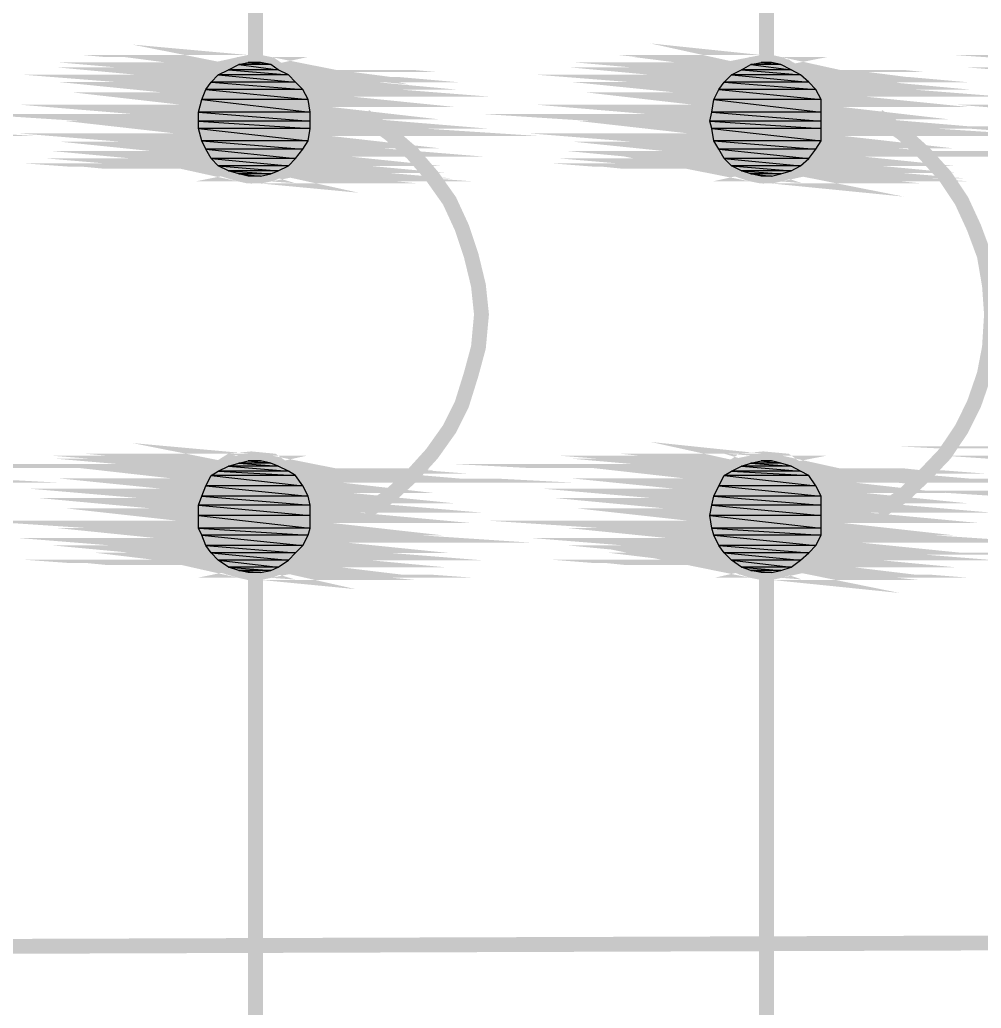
# Model space of a CAD drawing. Header units: millimetres. Extents: x 6 to 291, y 33 to 187.
# Drawn here: x 143.61 to 160.04, y 78.84 to 95.73 of the extents above; entities that cross this region are included whole.
import ezdxf

# ---------------------------------------------------------------- set-up
doc = ezdxf.new("R2010")
doc.units = ezdxf.units.MM
doc.layers.add('H', color=251, linetype='Continuous')
doc.layers.add('P', color=255, linetype='Continuous')

msp = doc.modelspace()

# ---------------------------------------------------------------- hatches: boundary and pattern name
at = {"layer": 'H', "linetype": 'Continuous'}
for points in [[(147.179, 94.88), (147.355, 94.968), (147.902, 94.968), (148.026, 94.88), (147.179, 94.88)], [(147.355, 94.968), (147.514, 95.003), (147.726, 95.003), (147.902, 94.968), (147.355, 94.968)], [(155.945, 94.88), (156.104, 94.968), (156.616, 94.968), (156.792, 94.88), (155.945, 94.88)], [(156.104, 94.968), (156.281, 95.003), (156.457, 95.003), (156.616, 94.968), (156.104, 94.968)], [(146.879, 94.668), (147.003, 94.791), (148.202, 94.791), (148.325, 94.668), (146.879, 94.668)], [(147.003, 94.791), (147.179, 94.88), (148.026, 94.88), (148.202, 94.791), (147.003, 94.791)], [(155.646, 94.668), (155.769, 94.791), (156.951, 94.791), (157.092, 94.668), (155.646, 94.668)], [(155.769, 94.791), (155.945, 94.88), (156.792, 94.88), (156.951, 94.791), (155.769, 94.791)], [(146.791, 94.544), (146.879, 94.668), (148.325, 94.668), (148.449, 94.544), (146.791, 94.544)], [(155.557, 94.544), (155.646, 94.668), (157.092, 94.668), (157.215, 94.544), (155.557, 94.544)], [(146.72, 94.368), (146.791, 94.544), (148.449, 94.544), (148.537, 94.368), (146.72, 94.368)], [(155.469, 94.368), (155.557, 94.544), (157.215, 94.544), (157.304, 94.368), (155.469, 94.368)], [(146.667, 94.156), (146.72, 94.368), (148.537, 94.368), (148.572, 94.156), (146.667, 94.156)], [(155.434, 94.156), (155.469, 94.368), (157.304, 94.368), (157.304, 94.156), (155.434, 94.156)], [(146.667, 93.998), (146.667, 94.156), (148.572, 94.156), (148.572, 93.998), (146.667, 93.998)], [(155.399, 93.998), (155.434, 94.156), (157.304, 94.156), (157.304, 93.998), (155.399, 93.998)], [(146.667, 93.874), (146.667, 93.998), (148.572, 93.998), (148.572, 93.874), (146.667, 93.874)], [(155.434, 93.874), (155.399, 93.998), (157.304, 93.998), (157.304, 93.874), (155.434, 93.874)], [(146.72, 93.663), (146.667, 93.874), (148.572, 93.874), (148.537, 93.663), (146.72, 93.663)], [(155.469, 93.663), (155.434, 93.874), (157.304, 93.874), (157.304, 93.663), (155.469, 93.663)], [(146.791, 93.521), (146.72, 93.663), (148.537, 93.663), (148.449, 93.521), (146.791, 93.521)], [(155.557, 93.521), (155.469, 93.663), (157.304, 93.663), (157.215, 93.521), (155.557, 93.521)], [(146.879, 93.363), (146.791, 93.521), (148.449, 93.521), (148.325, 93.363), (146.879, 93.363)], [(155.646, 93.363), (155.557, 93.521), (157.215, 93.521), (157.092, 93.363), (155.646, 93.363)], [(147.003, 93.239), (146.879, 93.363), (148.325, 93.363), (148.202, 93.239), (147.003, 93.239)], [(147.179, 93.151), (147.003, 93.239), (148.202, 93.239), (148.026, 93.151), (147.179, 93.151)], [(155.769, 93.239), (155.646, 93.363), (157.092, 93.363), (156.951, 93.239), (155.769, 93.239)], [(155.945, 93.151), (155.769, 93.239), (156.951, 93.239), (156.792, 93.151), (155.945, 93.151)], [(147.355, 93.098), (147.179, 93.151), (148.026, 93.151), (147.902, 93.098), (147.355, 93.098)], [(147.514, 93.063), (147.355, 93.098), (147.902, 93.098), (147.726, 93.063), (147.514, 93.063)], [(156.104, 93.098), (155.945, 93.151), (156.792, 93.151), (156.616, 93.098), (156.104, 93.098)], [(156.281, 93.063), (156.104, 93.098), (156.616, 93.098), (156.457, 93.063), (156.281, 93.063)], [(147.355, 88.159), (147.514, 88.194), (147.726, 88.194), (147.902, 88.159), (147.355, 88.159)], [(156.104, 88.159), (156.281, 88.194), (156.457, 88.194), (156.616, 88.159), (156.104, 88.159)], [(146.879, 87.948), (147.003, 88.018), (148.202, 88.018), (148.325, 87.948), (146.879, 87.948)], [(147.003, 88.018), (147.179, 88.106), (148.026, 88.106), (148.202, 88.018), (147.003, 88.018)], [(147.179, 88.106), (147.355, 88.159), (147.902, 88.159), (148.026, 88.106), (147.179, 88.106)], [(155.646, 87.948), (155.769, 88.018), (156.951, 88.018), (157.092, 87.948), (155.646, 87.948)], [(155.769, 88.018), (155.945, 88.106), (156.792, 88.106), (156.951, 88.018), (155.769, 88.018)], [(155.945, 88.106), (156.104, 88.159), (156.616, 88.159), (156.792, 88.106), (155.945, 88.106)], [(146.791, 87.771), (146.879, 87.948), (148.325, 87.948), (148.449, 87.771), (146.791, 87.771)], [(155.557, 87.771), (155.646, 87.948), (157.092, 87.948), (157.215, 87.771), (155.557, 87.771)], [(146.72, 87.595), (146.791, 87.771), (148.449, 87.771), (148.537, 87.595), (146.72, 87.595)], [(155.469, 87.595), (155.557, 87.771), (157.215, 87.771), (157.304, 87.595), (155.469, 87.595)], [(146.667, 87.436), (146.72, 87.595), (148.537, 87.595), (148.572, 87.436), (146.667, 87.436)], [(155.434, 87.436), (155.469, 87.595), (157.304, 87.595), (157.304, 87.436), (155.434, 87.436)], [(146.667, 87.26), (146.667, 87.436), (148.572, 87.436), (148.572, 87.26), (146.667, 87.26)], [(155.399, 87.26), (155.434, 87.436), (157.304, 87.436), (157.304, 87.26), (155.399, 87.26)], [(146.667, 87.048), (146.667, 87.26), (148.572, 87.26), (148.572, 87.048), (146.667, 87.048)], [(155.434, 87.048), (155.399, 87.26), (157.304, 87.26), (157.304, 87.048), (155.434, 87.048)], [(146.72, 86.924), (146.667, 87.048), (148.572, 87.048), (148.537, 86.924), (146.72, 86.924)], [(155.469, 86.924), (155.434, 87.048), (157.304, 87.048), (157.304, 86.924), (155.469, 86.924)], [(146.791, 86.748), (146.72, 86.924), (148.537, 86.924), (148.449, 86.748), (146.791, 86.748)], [(155.557, 86.748), (155.469, 86.924), (157.304, 86.924), (157.215, 86.748), (155.557, 86.748)], [(146.879, 86.625), (146.791, 86.748), (148.449, 86.748), (148.325, 86.625), (146.879, 86.625)], [(155.646, 86.625), (155.557, 86.748), (157.215, 86.748), (157.092, 86.625), (155.646, 86.625)], [(147.003, 86.501), (146.879, 86.625), (148.325, 86.625), (148.202, 86.501), (147.003, 86.501)], [(147.179, 86.378), (147.003, 86.501), (148.202, 86.501), (148.026, 86.378), (147.179, 86.378)], [(155.769, 86.501), (155.646, 86.625), (157.092, 86.625), (156.951, 86.501), (155.769, 86.501)], [(155.945, 86.378), (155.769, 86.501), (156.951, 86.501), (156.792, 86.378), (155.945, 86.378)], [(147.355, 86.325), (147.179, 86.378), (148.026, 86.378), (147.902, 86.325), (147.355, 86.325)], [(147.514, 86.289), (147.355, 86.325), (147.902, 86.325), (147.726, 86.289), (147.514, 86.289)], [(156.104, 86.325), (155.945, 86.378), (156.792, 86.378), (156.616, 86.325), (156.104, 86.325)], [(156.281, 86.289), (156.104, 86.325), (156.616, 86.325), (156.457, 86.289), (156.281, 86.289)]]:
    msp.add_hatch(color=256, dxfattribs=at).paths.add_polyline_path(points)

# ---------------------------------------------------------------- linework, layer by layer
at = {"layer": 'P', "const_width": 0.254}
for points in [[(226.466, 80.186), (21.749, 79.481), (21.749, 125.201), (226.466, 125.906)], [(147.638, 102.835), (147.638, 95.056)], [(156.369, 102.835), (156.369, 95.056)], [(147.726, 95.003), (147.514, 95.003), (147.902, 94.968), (147.726, 95.003)], [(156.457, 95.003), (156.281, 95.003), (156.616, 94.968), (156.457, 95.003)], [(147.514, 95.003), (147.902, 94.968), (147.355, 94.968), (147.514, 95.003)], [(147.902, 94.968), (147.355, 94.968), (148.026, 94.88), (147.902, 94.968)], [(147.355, 94.968), (148.026, 94.88), (147.179, 94.88), (147.355, 94.968)], [(148.537, 94.033), (148.449, 94.421), (148.237, 94.721), (147.937, 94.933), (147.567, 95.003), (147.214, 94.933), (146.879, 94.721), (146.667, 94.421), (146.632, 94.033), (146.667, 93.663), (146.879, 93.363), (147.214, 93.151), (147.567, 93.063), (147.937, 93.151), (148.237, 93.363), (148.449, 93.663), (148.537, 94.033)], [(156.616, 94.968), (156.104, 94.968), (156.792, 94.88), (156.616, 94.968)], [(156.281, 95.003), (156.616, 94.968), (156.104, 94.968), (156.281, 95.003)], [(156.104, 94.968), (156.792, 94.88), (155.945, 94.88), (156.104, 94.968)], [(157.304, 94.033), (157.215, 94.421), (157.004, 94.721), (156.704, 94.933), (156.316, 95.003), (155.945, 94.933), (155.646, 94.721), (155.434, 94.421), (155.346, 94.033), (155.434, 93.663), (155.646, 93.363), (155.945, 93.151), (156.316, 93.063), (156.704, 93.151), (157.004, 93.363), (157.215, 93.663), (157.304, 94.033)], [(164.148, 95.003), (163.301, 95.003), (164.324, 94.933), (164.148, 95.003)], [(148.026, 94.88), (147.179, 94.88), (148.202, 94.791), (148.026, 94.88)], [(147.179, 94.88), (148.202, 94.791), (147.003, 94.791), (147.179, 94.88)], [(156.792, 94.88), (155.945, 94.88), (156.951, 94.791), (156.792, 94.88)], [(155.945, 94.88), (156.951, 94.791), (155.769, 94.791), (155.945, 94.88)], [(148.325, 94.668), (146.879, 94.668), (148.449, 94.544), (148.325, 94.668)], [(148.202, 94.791), (147.003, 94.791), (148.325, 94.668), (148.202, 94.791)], [(146.879, 94.668), (148.449, 94.544), (146.791, 94.544), (146.879, 94.668)], [(147.003, 94.791), (148.325, 94.668), (146.879, 94.668), (147.003, 94.791)], [(157.092, 94.668), (155.646, 94.668), (157.215, 94.544), (157.092, 94.668)], [(156.951, 94.791), (155.769, 94.791), (157.092, 94.668), (156.951, 94.791)], [(155.646, 94.668), (157.215, 94.544), (155.557, 94.544), (155.646, 94.668)], [(155.769, 94.791), (157.092, 94.668), (155.646, 94.668), (155.769, 94.791)], [(164.447, 94.791), (163.019, 94.791), (164.571, 94.668), (164.447, 94.791)], [(148.449, 94.544), (146.791, 94.544), (148.537, 94.368), (148.449, 94.544)], [(146.791, 94.544), (148.537, 94.368), (146.72, 94.368), (146.791, 94.544)], [(157.215, 94.544), (155.557, 94.544), (157.304, 94.368), (157.215, 94.544)], [(155.557, 94.544), (157.304, 94.368), (155.469, 94.368), (155.557, 94.544)], [(148.537, 94.368), (146.72, 94.368), (148.572, 94.156), (148.537, 94.368)], [(146.72, 94.368), (148.572, 94.156), (146.667, 94.156), (146.72, 94.368)], [(157.304, 94.368), (155.469, 94.368), (157.304, 94.156), (157.304, 94.368)], [(155.469, 94.368), (157.304, 94.156), (155.434, 94.156), (155.469, 94.368)], [(148.572, 94.156), (146.667, 94.156), (148.572, 93.998), (148.572, 94.156)], [(146.667, 94.156), (148.572, 93.998), (146.667, 93.998), (146.667, 94.156)], [(157.304, 94.156), (155.434, 94.156), (157.304, 93.998), (157.304, 94.156)], [(155.434, 94.156), (157.304, 93.998), (155.399, 93.998), (155.434, 94.156)], [(164.712, 94.156), (162.754, 94.156), (164.712, 93.998), (164.712, 94.156)], [(137.901, 93.998), (139.859, 93.874), (137.901, 93.874), (137.901, 93.998)], [(148.572, 93.998), (146.667, 93.998), (148.572, 93.874), (148.572, 93.998)], [(146.667, 93.998), (148.572, 93.874), (146.667, 93.874), (146.667, 93.998)], [(149.507, 87.313), (149.931, 87.595), (150.319, 87.948), (150.654, 88.318), (150.954, 88.741), (151.165, 89.165), (151.324, 89.676), (151.448, 90.135), (151.5, 90.699), (151.448, 91.193), (151.324, 91.705), (151.165, 92.181), (150.954, 92.639), (150.654, 93.063), (150.319, 93.451), (149.931, 93.786), (149.507, 94.086)], [(157.304, 93.998), (155.399, 93.998), (157.304, 93.874), (157.304, 93.998)], [(155.399, 93.998), (157.304, 93.874), (155.434, 93.874), (155.399, 93.998)], [(158.274, 87.313), (158.697, 87.595), (159.068, 87.948), (159.42, 88.318), (159.703, 88.741), (159.914, 89.165), (160.091, 89.676), (160.179, 90.135), (160.214, 90.699), (160.179, 91.193), (160.091, 91.705), (159.914, 92.181), (159.703, 92.639), (159.42, 93.063), (159.068, 93.451), (158.697, 93.786), (158.274, 94.086)], [(148.572, 93.874), (146.667, 93.874), (148.537, 93.663), (148.572, 93.874)], [(146.667, 93.874), (148.537, 93.663), (146.72, 93.663), (146.667, 93.874)], [(157.304, 93.874), (155.434, 93.874), (157.304, 93.663), (157.304, 93.874)], [(155.434, 93.874), (157.304, 93.663), (155.469, 93.663), (155.434, 93.874)], [(164.659, 93.786), (162.842, 93.786), (164.571, 93.663), (164.659, 93.786)], [(148.537, 93.663), (146.72, 93.663), (148.449, 93.521), (148.537, 93.663)], [(146.72, 93.663), (148.449, 93.521), (146.791, 93.521), (146.72, 93.663)], [(157.304, 93.663), (155.469, 93.663), (157.215, 93.521), (157.304, 93.663)], [(155.469, 93.663), (157.215, 93.521), (155.557, 93.521), (155.469, 93.663)], [(148.449, 93.521), (146.791, 93.521), (148.325, 93.363), (148.449, 93.521)], [(146.791, 93.521), (148.325, 93.363), (146.879, 93.363), (146.791, 93.521)], [(157.215, 93.521), (155.557, 93.521), (157.092, 93.363), (157.215, 93.521)], [(155.557, 93.521), (157.092, 93.363), (155.646, 93.363), (155.557, 93.521)], [(148.325, 93.363), (146.879, 93.363), (148.202, 93.239), (148.325, 93.363)], [(146.879, 93.363), (148.202, 93.239), (147.003, 93.239), (146.879, 93.363)], [(157.092, 93.363), (155.646, 93.363), (156.951, 93.239), (157.092, 93.363)], [(155.646, 93.363), (156.951, 93.239), (155.769, 93.239), (155.646, 93.363)], [(164.324, 93.363), (163.142, 93.363), (164.148, 93.31), (164.324, 93.363)], [(164.148, 93.31), (163.301, 93.31), (163.989, 93.274), (164.148, 93.31)], [(163.301, 93.31), (163.989, 93.274), (163.477, 93.274), (163.301, 93.31)], [(163.142, 93.363), (164.148, 93.31), (163.301, 93.31), (163.142, 93.363)], [(148.026, 93.151), (147.179, 93.151), (147.902, 93.098), (148.026, 93.151)], [(148.202, 93.239), (147.003, 93.239), (148.026, 93.151), (148.202, 93.239)], [(147.179, 93.151), (147.902, 93.098), (147.355, 93.098), (147.179, 93.151)], [(147.003, 93.239), (148.026, 93.151), (147.179, 93.151), (147.003, 93.239)], [(156.792, 93.151), (155.945, 93.151), (156.616, 93.098), (156.792, 93.151)], [(156.951, 93.239), (155.769, 93.239), (156.792, 93.151), (156.951, 93.239)], [(155.945, 93.151), (156.616, 93.098), (156.104, 93.098), (155.945, 93.151)], [(155.769, 93.239), (156.792, 93.151), (155.945, 93.151), (155.769, 93.239)], [(147.902, 93.098), (147.355, 93.098), (147.726, 93.063), (147.902, 93.098)], [(147.355, 93.098), (147.726, 93.063), (147.514, 93.063), (147.355, 93.098)], [(156.616, 93.098), (156.104, 93.098), (156.457, 93.063), (156.616, 93.098)], [(156.104, 93.098), (156.457, 93.063), (156.281, 93.063), (156.104, 93.098)], [(156.457, 88.194), (156.281, 88.194), (156.616, 88.159), (156.457, 88.194)], [(147.726, 88.194), (147.514, 88.194), (147.902, 88.159), (147.726, 88.194)], [(148.537, 87.313), (148.449, 87.648), (148.237, 87.983), (147.937, 88.194), (147.567, 88.23), (147.214, 88.194), (146.879, 87.983), (146.667, 87.648), (146.632, 87.313), (146.667, 86.924), (146.879, 86.625), (147.214, 86.413), (147.567, 86.325), (147.937, 86.413), (148.237, 86.625), (148.449, 86.924), (148.537, 87.313)], [(157.304, 87.313), (157.215, 87.648), (157.004, 87.983), (156.704, 88.194), (156.316, 88.23), (155.945, 88.194), (155.646, 87.983), (155.434, 87.648), (155.346, 87.313), (155.434, 86.924), (155.646, 86.625), (155.945, 86.413), (156.316, 86.325), (156.704, 86.413), (157.004, 86.625), (157.215, 86.924), (157.304, 87.313)], [(163.989, 88.318), (163.477, 88.318), (164.148, 88.283), (163.989, 88.318)], [(163.477, 88.318), (164.148, 88.283), (163.301, 88.283), (163.477, 88.318)], [(147.902, 88.159), (147.355, 88.159), (148.026, 88.106), (147.902, 88.159)], [(148.026, 88.106), (147.179, 88.106), (148.202, 88.018), (148.026, 88.106)], [(147.355, 88.159), (148.026, 88.106), (147.179, 88.106), (147.355, 88.159)], [(147.514, 88.194), (147.902, 88.159), (147.355, 88.159), (147.514, 88.194)], [(147.179, 88.106), (148.202, 88.018), (147.003, 88.018), (147.179, 88.106)], [(156.616, 88.159), (156.104, 88.159), (156.792, 88.106), (156.616, 88.159)], [(156.792, 88.106), (155.945, 88.106), (156.951, 88.018), (156.792, 88.106)], [(156.104, 88.159), (156.792, 88.106), (155.945, 88.106), (156.104, 88.159)], [(155.945, 88.106), (156.951, 88.018), (155.769, 88.018), (155.945, 88.106)], [(156.281, 88.194), (156.616, 88.159), (156.104, 88.159), (156.281, 88.194)], [(164.324, 88.159), (163.142, 88.159), (164.447, 88.071), (164.324, 88.159)], [(138.289, 88.018), (139.594, 87.948), (138.165, 87.948), (138.289, 88.018)], [(148.202, 88.018), (147.003, 88.018), (148.325, 87.948), (148.202, 88.018)], [(147.003, 88.018), (148.325, 87.948), (146.879, 87.948), (147.003, 88.018)], [(148.325, 87.948), (146.879, 87.948), (148.449, 87.771), (148.325, 87.948)], [(146.879, 87.948), (148.449, 87.771), (146.791, 87.771), (146.879, 87.948)], [(156.951, 88.018), (155.769, 88.018), (157.092, 87.948), (156.951, 88.018)], [(155.769, 88.018), (157.092, 87.948), (155.646, 87.948), (155.769, 88.018)], [(157.092, 87.948), (155.646, 87.948), (157.215, 87.771), (157.092, 87.948)], [(155.646, 87.948), (157.215, 87.771), (155.557, 87.771), (155.646, 87.948)], [(148.449, 87.771), (146.791, 87.771), (148.537, 87.595), (148.449, 87.771)], [(146.791, 87.771), (148.537, 87.595), (146.72, 87.595), (146.791, 87.771)], [(157.215, 87.771), (155.557, 87.771), (157.304, 87.595), (157.215, 87.771)], [(155.557, 87.771), (157.304, 87.595), (155.469, 87.595), (155.557, 87.771)], [(148.537, 87.595), (146.72, 87.595), (148.572, 87.436), (148.537, 87.595)], [(146.72, 87.595), (148.572, 87.436), (146.667, 87.436), (146.72, 87.595)], [(157.304, 87.595), (155.469, 87.595), (157.304, 87.436), (157.304, 87.595)], [(155.469, 87.595), (157.304, 87.436), (155.434, 87.436), (155.469, 87.595)], [(164.712, 87.559), (162.807, 87.559), (164.712, 87.436), (164.712, 87.559)], [(148.572, 87.436), (146.667, 87.436), (148.572, 87.26), (148.572, 87.436)], [(146.667, 87.436), (148.572, 87.26), (146.667, 87.26), (146.667, 87.436)], [(157.304, 87.436), (155.434, 87.436), (157.304, 87.26), (157.304, 87.436)], [(155.434, 87.436), (157.304, 87.26), (155.399, 87.26), (155.434, 87.436)], [(148.572, 87.26), (146.667, 87.26), (148.572, 87.048), (148.572, 87.26)], [(146.667, 87.26), (148.572, 87.048), (146.667, 87.048), (146.667, 87.26)], [(157.304, 87.26), (155.399, 87.26), (157.304, 87.048), (157.304, 87.26)], [(155.399, 87.26), (157.304, 87.048), (155.434, 87.048), (155.399, 87.26)], [(148.572, 87.048), (146.667, 87.048), (148.537, 86.924), (148.572, 87.048)], [(146.667, 87.048), (148.537, 86.924), (146.72, 86.924), (146.667, 87.048)], [(157.304, 87.048), (155.434, 87.048), (157.304, 86.924), (157.304, 87.048)], [(155.434, 87.048), (157.304, 86.924), (155.469, 86.924), (155.434, 87.048)], [(148.537, 86.924), (146.72, 86.924), (148.449, 86.748), (148.537, 86.924)], [(146.72, 86.924), (148.449, 86.748), (146.791, 86.748), (146.72, 86.924)], [(157.304, 86.924), (155.469, 86.924), (157.215, 86.748), (157.304, 86.924)], [(155.469, 86.924), (157.215, 86.748), (155.557, 86.748), (155.469, 86.924)], [(148.449, 86.748), (146.791, 86.748), (148.325, 86.625), (148.449, 86.748)], [(146.791, 86.748), (148.325, 86.625), (146.879, 86.625), (146.791, 86.748)], [(157.215, 86.748), (155.557, 86.748), (157.092, 86.625), (157.215, 86.748)], [(155.557, 86.748), (157.092, 86.625), (155.646, 86.625), (155.557, 86.748)], [(148.325, 86.625), (146.879, 86.625), (148.202, 86.501), (148.325, 86.625)], [(146.879, 86.625), (148.202, 86.501), (147.003, 86.501), (146.879, 86.625)], [(157.092, 86.625), (155.646, 86.625), (156.951, 86.501), (157.092, 86.625)], [(155.646, 86.625), (156.951, 86.501), (155.769, 86.501), (155.646, 86.625)], [(148.026, 86.378), (147.179, 86.378), (147.902, 86.325), (148.026, 86.378)], [(147.179, 86.378), (147.902, 86.325), (147.355, 86.325), (147.179, 86.378)], [(148.202, 86.501), (147.003, 86.501), (148.026, 86.378), (148.202, 86.501)], [(147.003, 86.501), (148.026, 86.378), (147.179, 86.378), (147.003, 86.501)], [(156.792, 86.378), (155.945, 86.378), (156.616, 86.325), (156.792, 86.378)], [(155.945, 86.378), (156.616, 86.325), (156.104, 86.325), (155.945, 86.378)], [(156.951, 86.501), (155.769, 86.501), (156.792, 86.378), (156.951, 86.501)], [(155.769, 86.501), (156.792, 86.378), (155.945, 86.378), (155.769, 86.501)], [(164.148, 86.501), (163.301, 86.501), (163.989, 86.466), (164.148, 86.501)], [(163.301, 86.501), (163.989, 86.466), (163.477, 86.466), (163.301, 86.501)], [(147.902, 86.325), (147.355, 86.325), (147.726, 86.289), (147.902, 86.325)], [(147.355, 86.325), (147.726, 86.289), (147.514, 86.289), (147.355, 86.325)], [(147.638, 86.289), (147.638, 61.013)], [(156.616, 86.325), (156.104, 86.325), (156.457, 86.289), (156.616, 86.325)], [(156.104, 86.325), (156.457, 86.289), (156.281, 86.289), (156.104, 86.325)], [(156.369, 86.289), (156.369, 65.881)]]:
    msp.add_lwpolyline(points, dxfattribs=at)
at = {"layer": 'P'}
for points in [[(147.355, 94.968), (148.026, 94.88), (147.179, 94.88), (147.355, 94.968)], [(147.514, 95.003), (147.902, 94.968), (147.355, 94.968)], [(147.355, 94.968), (147.514, 95.003)], [(147.902, 94.968), (147.355, 94.968), (148.026, 94.88), (147.902, 94.968)], [(147.726, 95.003), (147.514, 95.003), (147.902, 94.968), (147.726, 95.003)], [(156.792, 94.88), (155.945, 94.88), (156.104, 94.968)], [(156.281, 95.003), (156.616, 94.968), (156.104, 94.968)], [(156.104, 94.968), (156.281, 95.003)], [(156.616, 94.968), (156.104, 94.968)], [(156.104, 94.968), (156.792, 94.88)], [(156.104, 94.968), (156.792, 94.88)], [(156.457, 95.003), (156.281, 95.003)], [(156.281, 95.003), (156.616, 94.968), (156.457, 95.003)], [(156.792, 94.88), (156.616, 94.968)], [(146.879, 94.668), (147.003, 94.791)], [(147.179, 94.88), (148.202, 94.791), (147.003, 94.791)], [(147.003, 94.791), (147.179, 94.88)], [(148.202, 94.791), (147.003, 94.791), (148.325, 94.668)], [(147.003, 94.791), (148.325, 94.668)], [(148.026, 94.88), (147.179, 94.88)], [(147.179, 94.88), (148.202, 94.791)], [(148.202, 94.791), (148.026, 94.88)], [(148.325, 94.668), (148.202, 94.791)], [(155.646, 94.668), (155.769, 94.791)], [(155.945, 94.88), (156.951, 94.791), (155.769, 94.791), (155.945, 94.88)], [(156.951, 94.791), (155.769, 94.791)], [(155.769, 94.791), (157.092, 94.668)], [(155.769, 94.791), (157.092, 94.668)], [(156.792, 94.88), (155.945, 94.88), (156.951, 94.791)], [(156.951, 94.791), (156.792, 94.88)], [(157.092, 94.668), (156.951, 94.791)], [(146.791, 94.544), (146.879, 94.668)], [(148.325, 94.668), (146.879, 94.668)], [(148.325, 94.668), (146.879, 94.668)], [(146.879, 94.668), (148.449, 94.544)], [(146.879, 94.668), (148.449, 94.544)], [(148.449, 94.544), (148.325, 94.668)], [(155.557, 94.544), (155.646, 94.668)], [(157.092, 94.668), (155.646, 94.668)], [(157.092, 94.668), (155.646, 94.668)], [(155.646, 94.668), (157.215, 94.544)], [(155.646, 94.668), (157.215, 94.544)], [(157.215, 94.544), (157.092, 94.668)], [(146.791, 94.544), (148.537, 94.368), (146.72, 94.368)], [(146.72, 94.368), (146.791, 94.544)], [(148.449, 94.544), (146.791, 94.544)], [(148.449, 94.544), (146.791, 94.544)], [(146.791, 94.544), (148.537, 94.368), (148.449, 94.544)], [(155.469, 94.368), (155.557, 94.544)], [(157.215, 94.544), (155.557, 94.544)], [(157.215, 94.544), (155.557, 94.544)], [(155.557, 94.544), (157.304, 94.368)], [(155.557, 94.544), (157.304, 94.368)], [(157.304, 94.368), (157.215, 94.544)], [(146.72, 94.368), (148.572, 94.156), (146.667, 94.156)], [(146.667, 94.156), (146.72, 94.368)], [(148.537, 94.368), (146.72, 94.368), (148.572, 94.156)], [(148.572, 94.156), (148.537, 94.368)], [(155.434, 94.156), (155.469, 94.368)], [(157.304, 94.368), (155.469, 94.368)], [(157.304, 94.368), (155.469, 94.368)], [(155.469, 94.368), (157.304, 94.156)], [(155.469, 94.368), (157.304, 94.156)], [(157.304, 94.156), (157.304, 94.368)], [(148.572, 94.156), (146.667, 94.156), (148.572, 93.998), (148.572, 94.156)], [(146.667, 94.156), (148.572, 93.998)], [(146.667, 93.998), (146.667, 94.156)], [(155.399, 93.998), (155.434, 94.156)], [(157.304, 94.156), (155.434, 94.156)], [(157.304, 94.156), (155.434, 94.156), (157.304, 93.998), (157.304, 94.156)], [(155.434, 94.156), (157.304, 93.998)], [(148.572, 93.998), (146.667, 93.998)], [(148.572, 93.998), (146.667, 93.998), (148.572, 93.874), (148.572, 93.998)], [(146.667, 93.998), (148.572, 93.874)], [(146.667, 93.874), (146.667, 93.998)], [(157.304, 93.998), (155.399, 93.998)], [(157.304, 93.998), (155.399, 93.998)], [(155.399, 93.998), (157.304, 93.874), (157.304, 93.998)], [(155.399, 93.998), (157.304, 93.874), (155.434, 93.874)], [(155.434, 93.874), (155.399, 93.998)], [(148.572, 93.874), (146.667, 93.874)], [(148.572, 93.874), (146.667, 93.874)], [(146.667, 93.874), (148.537, 93.663), (148.572, 93.874)], [(146.667, 93.874), (148.537, 93.663)], [(148.537, 93.663), (146.72, 93.663), (146.667, 93.874)], [(157.304, 93.874), (155.434, 93.874)], [(155.434, 93.874), (157.304, 93.663)], [(155.434, 93.874), (157.304, 93.663)], [(155.469, 93.663), (155.434, 93.874)], [(157.304, 93.663), (157.304, 93.874)], [(148.537, 93.663), (146.72, 93.663), (148.449, 93.521)], [(146.72, 93.663), (148.449, 93.521)], [(146.791, 93.521), (146.72, 93.663)], [(148.449, 93.521), (148.537, 93.663)], [(157.304, 93.663), (155.469, 93.663)], [(157.304, 93.663), (155.469, 93.663), (157.215, 93.521)], [(155.469, 93.663), (157.215, 93.521)], [(157.215, 93.521), (155.557, 93.521), (155.469, 93.663)], [(157.215, 93.521), (157.304, 93.663)], [(148.449, 93.521), (146.791, 93.521)], [(148.449, 93.521), (146.791, 93.521)], [(146.791, 93.521), (148.325, 93.363)], [(146.791, 93.521), (148.325, 93.363)], [(148.325, 93.363), (146.879, 93.363), (146.791, 93.521)], [(148.325, 93.363), (148.449, 93.521)], [(157.215, 93.521), (155.557, 93.521)], [(155.557, 93.521), (157.092, 93.363)], [(155.557, 93.521), (157.092, 93.363)], [(155.646, 93.363), (155.557, 93.521)], [(157.092, 93.363), (157.215, 93.521)], [(148.325, 93.363), (146.879, 93.363)], [(146.879, 93.363), (148.202, 93.239)], [(146.879, 93.363), (148.202, 93.239), (147.003, 93.239)], [(147.003, 93.239), (146.879, 93.363)], [(148.202, 93.239), (147.003, 93.239), (148.026, 93.151)], [(147.003, 93.239), (148.026, 93.151)], [(148.026, 93.151), (147.179, 93.151), (147.003, 93.239)], [(148.026, 93.151), (148.202, 93.239)], [(148.202, 93.239), (148.325, 93.363)], [(157.092, 93.363), (155.646, 93.363)], [(157.092, 93.363), (155.646, 93.363)], [(155.646, 93.363), (156.951, 93.239)], [(155.646, 93.363), (156.951, 93.239), (155.769, 93.239), (155.646, 93.363)], [(156.951, 93.239), (155.769, 93.239)], [(155.769, 93.239), (156.792, 93.151)], [(155.769, 93.239), (156.792, 93.151)], [(155.945, 93.151), (155.769, 93.239)], [(156.792, 93.151), (156.951, 93.239)], [(156.951, 93.239), (157.092, 93.363)], [(148.026, 93.151), (147.179, 93.151)], [(147.179, 93.151), (147.902, 93.098)], [(147.179, 93.151), (147.902, 93.098)], [(147.902, 93.098), (147.355, 93.098), (147.179, 93.151)], [(147.902, 93.098), (147.355, 93.098), (147.726, 93.063)], [(147.355, 93.098), (147.726, 93.063)], [(147.514, 93.063), (147.355, 93.098)], [(147.726, 93.063), (147.902, 93.098)], [(147.902, 93.098), (148.026, 93.151)], [(156.792, 93.151), (155.945, 93.151)], [(156.792, 93.151), (155.945, 93.151)], [(155.945, 93.151), (156.616, 93.098)], [(155.945, 93.151), (156.616, 93.098), (156.104, 93.098)], [(156.104, 93.098), (155.945, 93.151)], [(156.616, 93.098), (156.104, 93.098)], [(156.104, 93.098), (156.457, 93.063)], [(156.104, 93.098), (156.457, 93.063), (156.281, 93.063)], [(156.281, 93.063), (156.104, 93.098)], [(156.457, 93.063), (156.616, 93.098)], [(156.616, 93.098), (156.792, 93.151)], [(147.726, 93.063), (147.514, 93.063)], [(147.355, 88.159), (147.514, 88.194)], [(147.726, 88.194), (147.514, 88.194)], [(147.514, 88.194), (147.902, 88.159)], [(147.514, 88.194), (147.902, 88.159)], [(147.902, 88.159), (147.726, 88.194)], [(156.281, 88.194), (156.616, 88.159), (156.104, 88.159), (156.281, 88.194)], [(156.457, 88.194), (156.281, 88.194)], [(156.281, 88.194), (156.616, 88.159), (156.457, 88.194)], [(146.879, 87.948), (147.003, 88.018)], [(148.202, 88.018), (147.003, 88.018), (147.179, 88.106)], [(148.202, 88.018), (147.003, 88.018)], [(147.003, 88.018), (148.325, 87.948)], [(147.003, 88.018), (148.325, 87.948)], [(148.026, 88.106), (147.179, 88.106), (147.355, 88.159)], [(148.026, 88.106), (147.179, 88.106)], [(147.179, 88.106), (148.202, 88.018)], [(147.179, 88.106), (148.202, 88.018)], [(147.902, 88.159), (147.355, 88.159)], [(147.902, 88.159), (147.355, 88.159)], [(147.355, 88.159), (148.026, 88.106)], [(147.355, 88.159), (148.026, 88.106)], [(148.026, 88.106), (147.902, 88.159)], [(148.202, 88.018), (148.026, 88.106)], [(148.325, 87.948), (148.202, 88.018)], [(155.646, 87.948), (155.769, 88.018)], [(155.769, 88.018), (155.945, 88.106)], [(156.951, 88.018), (155.769, 88.018)], [(156.951, 88.018), (155.769, 88.018)], [(155.769, 88.018), (157.092, 87.948)], [(155.769, 88.018), (157.092, 87.948)], [(155.945, 88.106), (156.104, 88.159)], [(156.792, 88.106), (155.945, 88.106)], [(156.792, 88.106), (155.945, 88.106)], [(155.945, 88.106), (156.951, 88.018)], [(155.945, 88.106), (156.951, 88.018)], [(156.616, 88.159), (156.104, 88.159)], [(156.104, 88.159), (156.792, 88.106)], [(156.104, 88.159), (156.792, 88.106)], [(156.792, 88.106), (156.616, 88.159)], [(156.951, 88.018), (156.792, 88.106)], [(157.092, 87.948), (156.951, 88.018)], [(146.791, 87.771), (146.879, 87.948)], [(148.325, 87.948), (146.879, 87.948)], [(148.325, 87.948), (146.879, 87.948)], [(146.879, 87.948), (148.449, 87.771)], [(146.879, 87.948), (148.449, 87.771)], [(148.449, 87.771), (148.325, 87.948)], [(155.646, 87.948), (157.215, 87.771), (155.557, 87.771)], [(155.557, 87.771), (155.646, 87.948)], [(157.092, 87.948), (155.646, 87.948)], [(157.092, 87.948), (155.646, 87.948)], [(155.646, 87.948), (157.215, 87.771), (157.092, 87.948)], [(146.72, 87.595), (146.791, 87.771)], [(148.449, 87.771), (146.791, 87.771)], [(148.449, 87.771), (146.791, 87.771)], [(146.791, 87.771), (148.537, 87.595)], [(146.791, 87.771), (148.537, 87.595)], [(148.537, 87.595), (148.449, 87.771)], [(155.469, 87.595), (155.557, 87.771)], [(157.215, 87.771), (155.557, 87.771), (157.304, 87.595), (157.215, 87.771)], [(155.557, 87.771), (157.304, 87.595)], [(146.667, 87.436), (146.72, 87.595)], [(148.537, 87.595), (146.72, 87.595)], [(148.537, 87.595), (146.72, 87.595), (148.572, 87.436), (148.537, 87.595)], [(146.72, 87.595), (148.572, 87.436)], [(155.434, 87.436), (155.469, 87.595)], [(157.304, 87.595), (155.469, 87.595)], [(157.304, 87.595), (155.469, 87.595)], [(155.469, 87.595), (157.304, 87.436), (157.304, 87.595)], [(155.469, 87.595), (157.304, 87.436)], [(148.572, 87.436), (146.667, 87.436)], [(148.572, 87.436), (146.667, 87.436)], [(146.667, 87.436), (148.572, 87.26)], [(146.667, 87.436), (148.572, 87.26)], [(146.667, 87.26), (146.667, 87.436)], [(148.572, 87.26), (148.572, 87.436)], [(157.304, 87.26), (155.399, 87.26), (155.434, 87.436)], [(157.304, 87.436), (155.434, 87.436)], [(157.304, 87.436), (155.434, 87.436)], [(155.434, 87.436), (157.304, 87.26)], [(155.434, 87.436), (157.304, 87.26)], [(157.304, 87.26), (157.304, 87.436)], [(148.572, 87.26), (146.667, 87.26)], [(148.572, 87.26), (146.667, 87.26)], [(146.667, 87.26), (148.572, 87.048)], [(146.667, 87.26), (148.572, 87.048)], [(148.572, 87.048), (146.667, 87.048), (146.667, 87.26)], [(148.572, 87.048), (148.572, 87.26)], [(157.304, 87.26), (155.399, 87.26)], [(155.399, 87.26), (157.304, 87.048)], [(155.399, 87.26), (157.304, 87.048)], [(157.304, 87.048), (155.434, 87.048), (155.399, 87.26)], [(157.304, 87.048), (157.304, 87.26)], [(148.572, 87.048), (146.667, 87.048)], [(146.667, 87.048), (148.537, 86.924)], [(146.667, 87.048), (148.537, 86.924)], [(148.537, 86.924), (146.72, 86.924), (146.667, 87.048)], [(148.537, 86.924), (148.572, 87.048)], [(157.304, 87.048), (155.434, 87.048), (157.304, 86.924)], [(155.434, 87.048), (157.304, 86.924)], [(155.469, 86.924), (155.434, 87.048)], [(157.304, 86.924), (157.304, 87.048)], [(148.537, 86.924), (146.72, 86.924)], [(146.72, 86.924), (148.449, 86.748)], [(146.72, 86.924), (148.449, 86.748)], [(146.791, 86.748), (146.72, 86.924)], [(148.449, 86.748), (148.537, 86.924)], [(157.304, 86.924), (155.469, 86.924)], [(157.304, 86.924), (155.469, 86.924), (157.215, 86.748)], [(155.469, 86.924), (157.215, 86.748)], [(155.557, 86.748), (155.469, 86.924)], [(157.215, 86.748), (157.304, 86.924)], [(148.449, 86.748), (146.791, 86.748)], [(148.449, 86.748), (146.791, 86.748)], [(146.791, 86.748), (148.325, 86.625)], [(146.791, 86.748), (148.325, 86.625), (146.879, 86.625)], [(146.879, 86.625), (146.791, 86.748)], [(148.325, 86.625), (148.449, 86.748)], [(157.215, 86.748), (155.557, 86.748)], [(157.215, 86.748), (155.557, 86.748)], [(155.557, 86.748), (157.092, 86.625)], [(155.557, 86.748), (157.092, 86.625)], [(155.646, 86.625), (155.557, 86.748)], [(157.092, 86.625), (157.215, 86.748)], [(148.325, 86.625), (146.879, 86.625)], [(146.879, 86.625), (148.202, 86.501)], [(146.879, 86.625), (148.202, 86.501)], [(147.003, 86.501), (146.879, 86.625)], [(148.202, 86.501), (147.003, 86.501)], [(148.202, 86.501), (147.003, 86.501)], [(147.003, 86.501), (148.026, 86.378)], [(147.003, 86.501), (148.026, 86.378)], [(148.026, 86.378), (147.179, 86.378), (147.003, 86.501)], [(148.026, 86.378), (148.202, 86.501)], [(148.202, 86.501), (148.325, 86.625)], [(157.092, 86.625), (155.646, 86.625)], [(157.092, 86.625), (155.646, 86.625)], [(155.646, 86.625), (156.951, 86.501), (157.092, 86.625)], [(155.646, 86.625), (156.951, 86.501)], [(156.951, 86.501), (155.769, 86.501), (155.646, 86.625)], [(156.951, 86.501), (155.769, 86.501)], [(155.769, 86.501), (156.792, 86.378)], [(155.769, 86.501), (156.792, 86.378)], [(156.792, 86.378), (155.945, 86.378), (155.769, 86.501)], [(156.792, 86.378), (156.951, 86.501)], [(148.026, 86.378), (147.179, 86.378)], [(147.179, 86.378), (147.902, 86.325)], [(147.179, 86.378), (147.902, 86.325), (147.355, 86.325)], [(147.355, 86.325), (147.179, 86.378)], [(147.902, 86.325), (147.355, 86.325)], [(147.355, 86.325), (147.726, 86.289), (147.902, 86.325)], [(147.355, 86.325), (147.726, 86.289)], [(147.514, 86.289), (147.355, 86.325)], [(147.902, 86.325), (148.026, 86.378)], [(156.792, 86.378), (155.945, 86.378), (156.616, 86.325), (156.792, 86.378)], [(155.945, 86.378), (156.616, 86.325), (156.104, 86.325), (155.945, 86.378)], [(156.616, 86.325), (156.104, 86.325)], [(156.104, 86.325), (156.457, 86.289)], [(156.104, 86.325), (156.457, 86.289)], [(156.281, 86.289), (156.104, 86.325)], [(156.457, 86.289), (156.616, 86.325)], [(147.726, 86.289), (147.514, 86.289)], [(156.457, 86.289), (156.281, 86.289)]]:
    msp.add_lwpolyline(points, dxfattribs=at)

doc.saveas('drawing.dxf')
